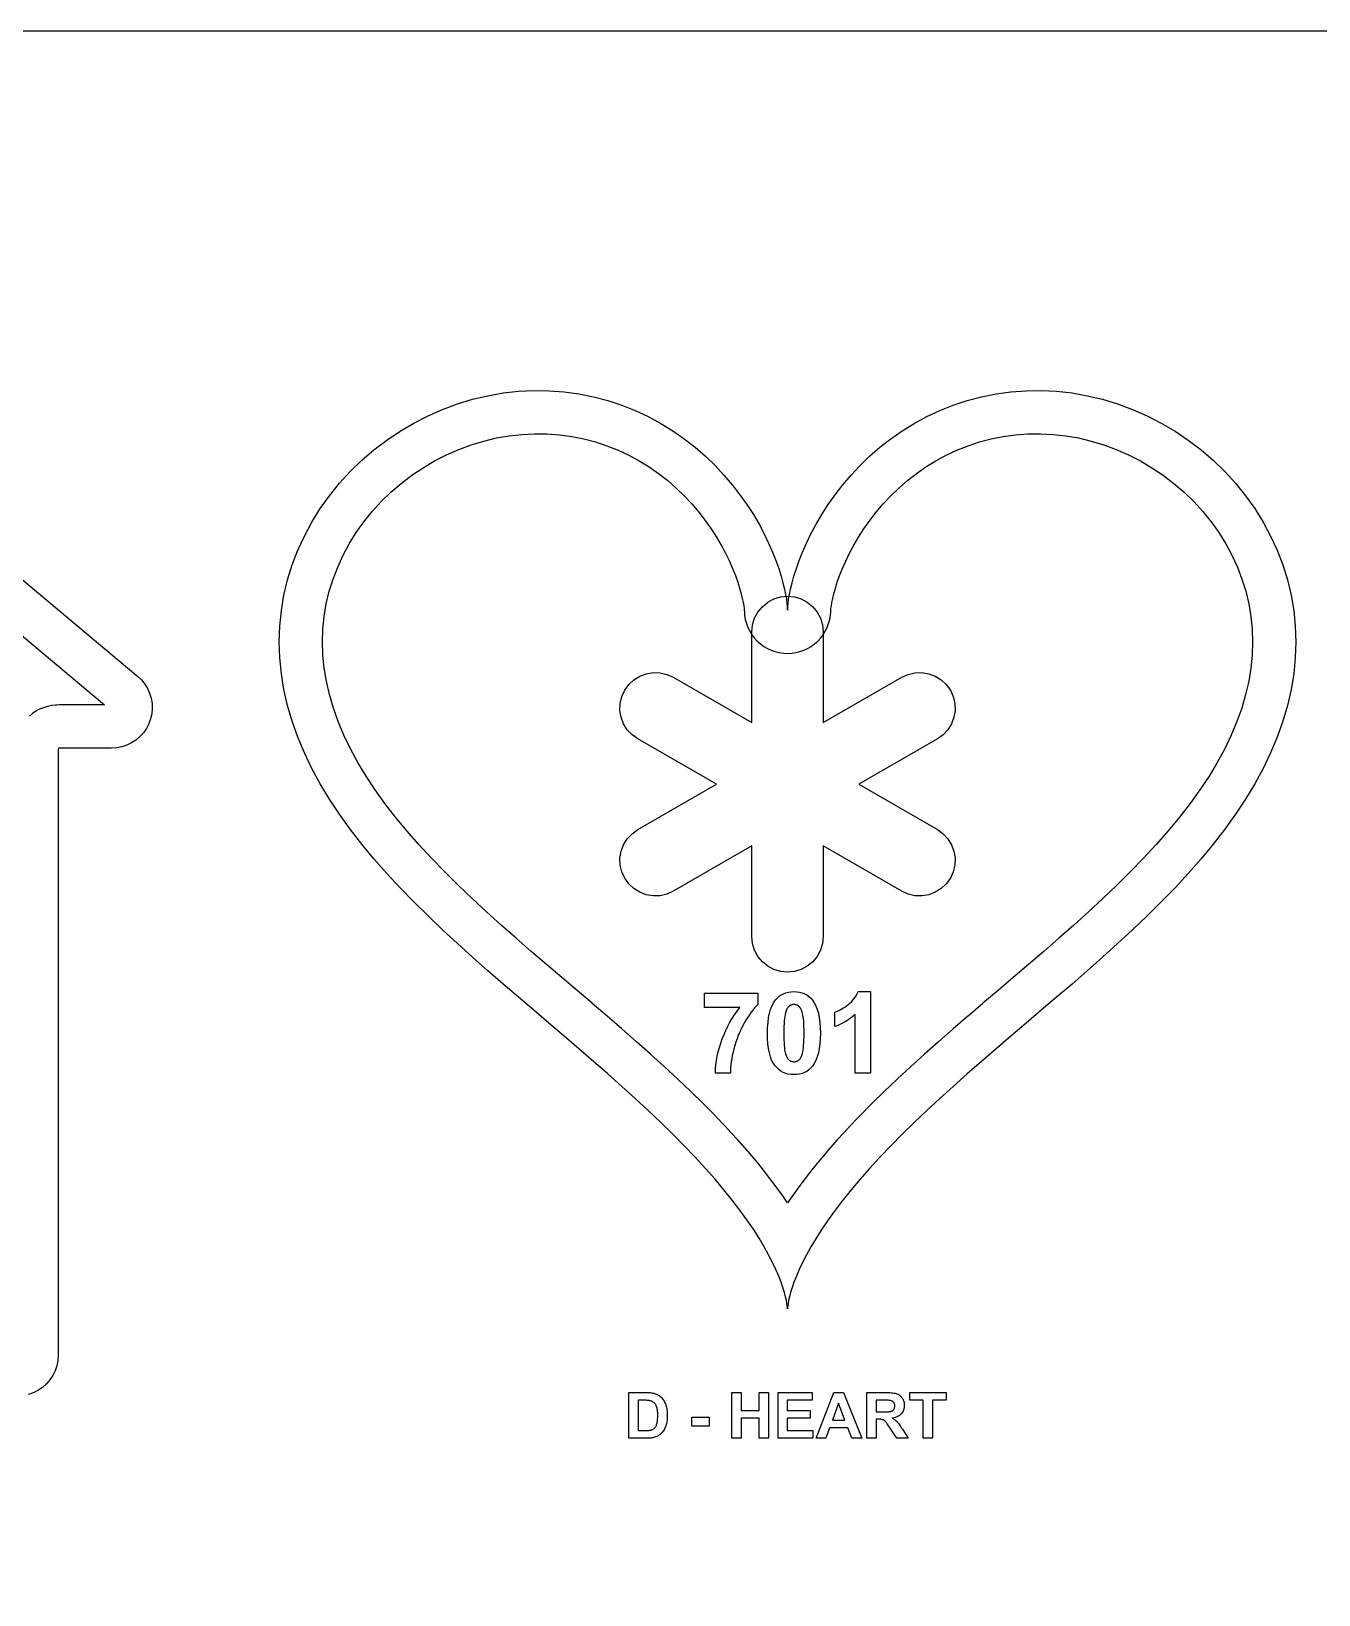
# Model space of a CAD drawing. Header units: millimetres. Extents: x 0 to 300, y 0 to 200.
# Drawn here: x 149.4 to 200.1, y 138.4 to 200 of the extents above; entities that cross this region are included whole.
import ezdxf

# ---------------------------------------------------------------- set-up
doc = ezdxf.new("R2010")
doc.units = ezdxf.units.MM
for name, color, linetype in [('CUT', 1, 'Continuous'), ('ENGRAVE', 5, 'Continuous'), ('LABELS', 250, 'Continuous'), ('SHEET', 8, 'Continuous')]:
    doc.layers.add(name, color=color, linetype=linetype)

msp = doc.modelspace()

# ---------------------------------------------------------------- linework, layer by layer
at = {"layer": 'CUT'}
msp.add_lwpolyline([(179.196, 177.204), (179.197, 177.221), (179.199, 177.274), (179.206, 177.361), (179.219, 177.482), (179.241, 177.635), (179.273, 177.821), (179.317, 178.036), (179.376, 178.28), (179.451, 178.55), (179.543, 178.845), (179.655, 179.161), (179.787, 179.496), (179.94, 179.848), (180.117, 180.214), (180.317, 180.591), (180.542, 180.975), (180.792, 181.364), (181.068, 181.754), (181.369, 182.143), (181.696, 182.527), (182.049, 182.903), (182.428, 183.268), (182.831, 183.619), (183.258, 183.953), (183.708, 184.267), (184.181, 184.56), (184.675, 184.828), (185.188, 185.069), (185.72, 185.281), (186.268, 185.462), (186.83, 185.611), (187.405, 185.726), (187.99, 185.805), (188.584, 185.849), (189.183, 185.856), (189.787, 185.826), (190.391, 185.758), (190.994, 185.652), (191.594, 185.509), (192.187, 185.329), (192.771, 185.112), (193.344, 184.86), (193.902, 184.574), (194.445, 184.254), (194.968, 183.901), (195.47, 183.519), (195.949, 183.107), (196.401, 182.668), (196.826, 182.203), (197.221, 181.715), (197.584, 181.205), (197.914, 180.675), (198.208, 180.127), (198.467, 179.564), (198.688, 178.986), (198.87, 178.396), (199.012, 177.797), (199.114, 177.188), (199.176, 176.574), (199.196, 175.954), (199.176, 175.331), (199.114, 174.705), (199.012, 174.079), (198.87, 173.454), (198.688, 172.831), (198.467, 172.21), (198.208, 171.592), (197.914, 170.979), (197.584, 170.371), (197.221, 169.768), (196.826, 169.171), (196.401, 168.58), (195.949, 167.995), (195.47, 167.417), (194.968, 166.845), (194.445, 166.279), (193.902, 165.72), (193.344, 165.167), (192.771, 164.62), (192.187, 164.079), (191.594, 163.543), (190.994, 163.013), (190.391, 162.487), (189.787, 161.967), (189.183, 161.452), (188.584, 160.941), (187.99, 160.435), (187.405, 159.934), (186.83, 159.437), (186.268, 158.946), (185.72, 158.459), (185.188, 157.978), (184.675, 157.502), (184.181, 157.033), (183.708, 156.57), (183.258, 156.115), (182.831, 155.667), (182.428, 155.229), (182.049, 154.8), (181.696, 154.381), (181.369, 153.974), (181.068, 153.579), (180.792, 153.197), (180.542, 152.83), (180.317, 152.478), (180.117, 152.143), (179.94, 151.825), (179.787, 151.526), (179.655, 151.246), (179.543, 150.988), (179.451, 150.75), (179.376, 150.535), (179.317, 150.344), (179.273, 150.176), (179.241, 150.033), (179.219, 149.915), (179.206, 149.823), (179.199, 149.757), (179.197, 149.717), (179.196, 149.704), (179.196, 149.717), (179.194, 149.757), (179.187, 149.823), (179.174, 149.915), (179.152, 150.033), (179.12, 150.176), (179.075, 150.344), (179.017, 150.535), (178.942, 150.75), (178.85, 150.988), (178.738, 151.246), (178.606, 151.526), (178.453, 151.825), (178.276, 152.143), (178.076, 152.478), (177.851, 152.83), (177.601, 153.197), (177.325, 153.579), (177.024, 153.974), (176.696, 154.381), (176.344, 154.8), (175.965, 155.229), (175.562, 155.667), (175.135, 156.115), (174.684, 156.57), (174.212, 157.033), (173.718, 157.502), (173.205, 157.978), (172.673, 158.459), (172.125, 158.946), (171.563, 159.437), (170.988, 159.934), (170.403, 160.435), (169.809, 160.941), (169.21, 161.452), (168.606, 161.967), (168.002, 162.487), (167.399, 163.013), (166.799, 163.543), (166.206, 164.079), (165.622, 164.62), (165.049, 165.167), (164.49, 165.72), (163.948, 166.279), (163.425, 166.845), (162.923, 167.417), (162.444, 167.995), (161.992, 168.58), (161.567, 169.171), (161.172, 169.768), (160.809, 170.371), (160.479, 170.979), (160.184, 171.592), (159.926, 172.21), (159.705, 172.831), (159.523, 173.454), (159.381, 174.079), (159.279, 174.705), (159.217, 175.331), (159.196, 175.954), (159.217, 176.574), (159.279, 177.188), (159.381, 177.797), (159.523, 178.396), (159.705, 178.986), (159.926, 179.564), (160.184, 180.127), (160.479, 180.675), (160.809, 181.205), (161.172, 181.715), (161.567, 182.203), (161.992, 182.668), (162.444, 183.107), (162.923, 183.519), (163.425, 183.901), (163.948, 184.254), (164.49, 184.574), (165.049, 184.86), (165.622, 185.112), (166.206, 185.329), (166.799, 185.509), (167.399, 185.652), (168.002, 185.758), (168.606, 185.826), (169.21, 185.856), (169.809, 185.849), (170.403, 185.805), (170.988, 185.726), (171.563, 185.611), (172.125, 185.462), (172.673, 185.281), (173.205, 185.069), (173.718, 184.828), (174.212, 184.56), (174.684, 184.267), (175.135, 183.953), (175.562, 183.619), (175.965, 183.268), (176.344, 182.903), (176.696, 182.527), (177.024, 182.143), (177.325, 181.754), (177.601, 181.364), (177.851, 180.975), (178.076, 180.591), (178.276, 180.214), (178.453, 179.848), (178.606, 179.496), (178.738, 179.161), (178.85, 178.845), (178.942, 178.55), (179.017, 178.28), (179.075, 178.036), (179.12, 177.821), (179.152, 177.635), (179.174, 177.482), (179.187, 177.361), (179.194, 177.274), (179.196, 177.221)], close=True, dxfattribs=at)
msp.add_lwpolyline([(148.082, 179.242), (153.624, 174.602), (153.773, 174.46), (153.903, 174.3), (154.01, 174.125), (154.095, 173.937), (154.155, 173.74), (154.189, 173.537), (154.196, 173.332), (154.178, 173.127), (154.133, 172.926), (154.063, 172.733), (153.968, 172.55), (153.851, 172.381), (153.713, 172.228), (153.557, 172.095), (153.385, 171.982), (153.199, 171.893), (153.004, 171.828), (152.802, 171.788), (152.597, 171.775), (150.553, 171.775), (150.504, 171.772), (150.501, 171.722), (150.501, 147.875), (150.487, 147.666), (150.446, 147.461), (150.379, 147.263), (150.286, 147.075), (150.17, 146.901), (150.032, 146.743), (149.875, 146.605), (149.701, 146.489), (149.513, 146.397), (149.315, 146.329)], dxfattribs=at)
at = {"layer": 'ENGRAVE'}
for points in [[(177.499, 177.14), (177.508, 177.005), (177.535, 176.842), (177.578, 176.683), (177.636, 176.529), (177.709, 176.381), (177.795, 176.241), (177.895, 176.11), (178.007, 175.989), (178.13, 175.88), (178.263, 175.783), (178.405, 175.699), (178.554, 175.63), (178.709, 175.575), (178.869, 175.536), (179.032, 175.512), (179.196, 175.504), (179.361, 175.512), (179.524, 175.536), (179.684, 175.575), (179.839, 175.63), (179.988, 175.699), (180.13, 175.783), (180.263, 175.88), (180.386, 175.989), (180.498, 176.11), (180.598, 176.241), (180.684, 176.381), (180.757, 176.529), (180.815, 176.683), (180.858, 176.842), (180.885, 177.005), (180.894, 177.14), (180.895, 177.14), (180.896, 177.167), (180.899, 177.203), (180.906, 177.271), (180.921, 177.372), (180.943, 177.504), (180.977, 177.665), (181.022, 177.854), (181.082, 178.069), (181.156, 178.308), (181.248, 178.567), (181.357, 178.845), (181.485, 179.138), (181.633, 179.445), (181.802, 179.762), (181.991, 180.085), (182.202, 180.413), (182.435, 180.743), (182.689, 181.07), (182.964, 181.393), (183.26, 181.708), (183.577, 182.014), (183.913, 182.307), (184.269, 182.585), (184.643, 182.847), (185.034, 183.089), (185.442, 183.31), (185.865, 183.508), (186.302, 183.683), (186.752, 183.832), (187.214, 183.954), (187.686, 184.048), (188.167, 184.114), (188.656, 184.15), (189.15, 184.155), (189.649, 184.13), (190.149, 184.074), (190.65, 183.986), (191.149, 183.867), (191.644, 183.717), (192.133, 183.536), (192.613, 183.325), (193.082, 183.084), (193.537, 182.815), (193.977, 182.519), (194.399, 182.197), (194.801, 181.851), (195.181, 181.483), (195.537, 181.094), (195.866, 180.687), (196.169, 180.262), (196.442, 179.822), (196.686, 179.37), (196.898, 178.905), (197.08, 178.431), (197.229, 177.949), (197.345, 177.459), (197.428, 176.962), (197.479, 176.461), (197.496, 175.954), (197.479, 175.442), (197.428, 174.926), (197.343, 174.406), (197.223, 173.882), (197.069, 173.354), (196.881, 172.823), (196.657, 172.289), (196.399, 171.753), (196.108, 171.215), (195.783, 170.676), (195.426, 170.136), (195.038, 169.597), (194.621, 169.058), (194.176, 168.52), (193.705, 167.983), (193.21, 167.449), (192.694, 166.916), (192.159, 166.386), (191.606, 165.858), (191.039, 165.333), (190.461, 164.81), (189.873, 164.29), (189.279, 163.773), (188.68, 163.258), (188.08, 162.745), (187.481, 162.235), (186.887, 161.729), (186.884, 161.726), (186.299, 161.225), (186.293, 161.22), (185.719, 160.724), (185.711, 160.717), (185.148, 160.225), (185.138, 160.216), (184.591, 159.73), (184.579, 159.719), (184.047, 159.238), (184.033, 159.225), (183.52, 158.749), (183.504, 158.734), (183.01, 158.265), (182.992, 158.248), (182.519, 157.785), (182.5, 157.766), (182.049, 157.31), (182.029, 157.289), (181.601, 156.841), (181.579, 156.818), (181.176, 156.379), (181.152, 156.353), (180.774, 155.924), (180.75, 155.895), (180.397, 155.476), (180.371, 155.446), (180.044, 155.038), (180.018, 155.005), (179.716, 154.61), (179.69, 154.574), (179.414, 154.192), (179.387, 154.154), (179.196, 153.874), (179.006, 154.154), (178.979, 154.192), (178.703, 154.574), (178.677, 154.61), (178.375, 155.005), (178.349, 155.038), (178.022, 155.446), (177.996, 155.476), (177.643, 155.895), (177.619, 155.924), (177.241, 156.353), (177.217, 156.379), (176.814, 156.818), (176.792, 156.841), (176.364, 157.289), (176.343, 157.31), (175.893, 157.766), (175.873, 157.785), (175.401, 158.248), (175.383, 158.265), (174.889, 158.734), (174.873, 158.749), (174.36, 159.225), (174.346, 159.238), (173.814, 159.719), (173.802, 159.73), (173.254, 160.216), (173.244, 160.225), (172.682, 160.717), (172.674, 160.724), (172.1, 161.22), (172.094, 161.225), (171.509, 161.726), (171.506, 161.729), (170.912, 162.235), (170.313, 162.745), (169.713, 163.258), (169.114, 163.773), (168.52, 164.29), (167.932, 164.81), (167.354, 165.333), (166.787, 165.858), (166.234, 166.386), (165.699, 166.916), (165.182, 167.449), (164.688, 167.983), (164.217, 168.52), (163.772, 169.058), (163.354, 169.597), (162.967, 170.136), (162.61, 170.676), (162.285, 171.215), (161.993, 171.753), (161.736, 172.289), (161.512, 172.823), (161.324, 173.354), (161.17, 173.882), (161.05, 174.406), (160.965, 174.926), (160.914, 175.442), (160.897, 175.954), (160.914, 176.461), (160.964, 176.962), (161.048, 177.459), (161.164, 177.949), (161.313, 178.431), (161.494, 178.905), (161.707, 179.37), (161.951, 179.822), (162.224, 180.262), (162.527, 180.687), (162.856, 181.094), (163.212, 181.483), (163.592, 181.851), (163.994, 182.197), (164.416, 182.519), (164.856, 182.815), (165.311, 183.084), (165.78, 183.325), (166.26, 183.536), (166.749, 183.717), (167.244, 183.867), (167.743, 183.986), (168.244, 184.074), (168.744, 184.13), (169.243, 184.155), (169.737, 184.15), (170.226, 184.114), (170.707, 184.048), (171.179, 183.954), (171.641, 183.832), (172.091, 183.683), (172.528, 183.508), (172.951, 183.31), (173.358, 183.089), (173.75, 182.847), (174.124, 182.585), (174.48, 182.307), (174.816, 182.014), (175.133, 181.708), (175.429, 181.393), (175.704, 181.07), (175.958, 180.743), (176.191, 180.413), (176.402, 180.085), (176.591, 179.762), (176.76, 179.445), (176.908, 179.138), (177.036, 178.845), (177.145, 178.567), (177.236, 178.308), (177.311, 178.069), (177.371, 177.854), (177.416, 177.665), (177.449, 177.504), (177.472, 177.372), (177.487, 177.271), (177.494, 177.203), (177.497, 177.167), (177.498, 177.14)], [(177.823, 176.627), (177.903, 176.89), (178.032, 177.132), (178.207, 177.344), (178.419, 177.518), (178.661, 177.647), (178.923, 177.727), (179.196, 177.754), (179.47, 177.727), (179.732, 177.647), (179.974, 177.518), (180.186, 177.344), (180.361, 177.132), (180.49, 176.89), (180.57, 176.627), (180.596, 176.354), (180.596, 172.779), (183.693, 174.566), (183.943, 174.679), (184.21, 174.742), (184.484, 174.751), (184.755, 174.706), (185.012, 174.609), (185.245, 174.464), (185.445, 174.277), (185.605, 174.054), (185.718, 173.804), (185.781, 173.536), (185.79, 173.262), (185.745, 172.991), (185.648, 172.735), (185.503, 172.501), (185.316, 172.301), (185.093, 172.141), (181.996, 170.354), (185.093, 168.566), (185.316, 168.406), (185.503, 168.206), (185.648, 167.973), (185.745, 167.716), (185.79, 167.445), (185.781, 167.171), (185.718, 166.904), (185.605, 166.654), (185.445, 166.431), (185.245, 166.243), (185.012, 166.098), (184.755, 166.001), (184.484, 165.957), (184.21, 165.966), (183.943, 166.028), (183.693, 166.141), (180.596, 167.929), (180.596, 164.354), (180.57, 164.081), (180.49, 163.818), (180.361, 163.576), (180.186, 163.364), (179.974, 163.19), (179.732, 163.06), (179.47, 162.981), (179.196, 162.954), (178.923, 162.981), (178.661, 163.06), (178.419, 163.19), (178.207, 163.364), (178.032, 163.576), (177.903, 163.818), (177.823, 164.081), (177.796, 164.354), (177.796, 167.929), (174.7, 166.141), (174.45, 166.028), (174.183, 165.966), (173.909, 165.957), (173.638, 166.001), (173.381, 166.098), (173.148, 166.243), (172.948, 166.431), (172.788, 166.654), (172.675, 166.904), (172.612, 167.171), (172.603, 167.445), (172.648, 167.716), (172.745, 167.973), (172.89, 168.206), (173.077, 168.406), (173.3, 168.566), (176.396, 170.354), (173.3, 172.141), (173.077, 172.301), (172.89, 172.501), (172.745, 172.735), (172.648, 172.991), (172.603, 173.262), (172.612, 173.536), (172.675, 173.804), (172.788, 174.054), (172.948, 174.277), (173.148, 174.464), (173.381, 174.609), (173.638, 174.706), (173.909, 174.751), (174.183, 174.742), (174.45, 174.679), (174.7, 174.566), (177.796, 172.779), (177.796, 176.354)], [(175.926, 162.131), (178.023, 162.131), (178.023, 161.686), (177.958, 161.618), (177.893, 161.544), (177.827, 161.463), (177.761, 161.374), (177.695, 161.279), (177.629, 161.177), (177.562, 161.068), (177.495, 160.952), (177.43, 160.832), (177.369, 160.709), (177.312, 160.585), (177.258, 160.459), (177.209, 160.331), (177.164, 160.201), (177.123, 160.07), (177.086, 159.936), (177.053, 159.803), (177.024, 159.674), (177, 159.549), (176.981, 159.427), (176.966, 159.308), (176.955, 159.193), (176.949, 159.082), (176.947, 158.974), (176.356, 158.974), (176.363, 159.141), (176.378, 159.308), (176.401, 159.476), (176.432, 159.645), (176.47, 159.814), (176.515, 159.985), (176.569, 160.156), (176.629, 160.328), (176.697, 160.498), (176.77, 160.664), (176.848, 160.825), (176.932, 160.981), (177.021, 161.133), (177.115, 161.28), (177.215, 161.423), (177.32, 161.561), (175.926, 161.561)], [(179.769, 162.141), (179.863, 162.105), (179.95, 162.058), (180.032, 162.001), (180.107, 161.934), (180.175, 161.856), (180.249, 161.749), (180.312, 161.627), (180.366, 161.488), (180.41, 161.334), (180.444, 161.163), (180.468, 160.975), (180.483, 160.772), (180.488, 160.553), (180.483, 160.334), (180.468, 160.131), (180.443, 159.943), (180.409, 159.772), (180.365, 159.617), (180.311, 159.478), (180.247, 159.355), (180.173, 159.247), (180.105, 159.171), (180.031, 159.104), (179.95, 159.048), (179.862, 159.002), (179.768, 158.966), (179.668, 158.94), (179.562, 158.925), (179.449, 158.92), (179.335, 158.926), (179.226, 158.942), (179.124, 158.97), (179.027, 159.01), (178.935, 159.06), (178.85, 159.122), (178.77, 159.195), (178.696, 159.279), (178.628, 159.378), (178.57, 159.494), (178.521, 159.627), (178.481, 159.779), (178.45, 159.947), (178.427, 160.134), (178.414, 160.338), (178.41, 160.559), (178.414, 160.777), (178.429, 160.979), (178.454, 161.166), (178.488, 161.336), (178.532, 161.491), (178.586, 161.63), (178.65, 161.753), (178.724, 161.86), (178.792, 161.937), (178.867, 162.003), (178.948, 162.06), (179.035, 162.106), (179.129, 162.142), (179.229, 162.167), (179.336, 162.182), (179.449, 162.188), (179.562, 162.182), (179.668, 162.167)], [(181.854, 161.286), (181.768, 161.21), (181.678, 161.139), (181.585, 161.073), (181.488, 161.013), (181.387, 160.957), (181.282, 160.907), (181.174, 160.861), (181.062, 160.821), (181.062, 161.378), (181.122, 161.4), (181.184, 161.426), (181.248, 161.457), (181.312, 161.492), (181.378, 161.531), (181.445, 161.575), (181.514, 161.623), (181.583, 161.676), (181.651, 161.732), (181.713, 161.79), (181.77, 161.851), (181.821, 161.913), (181.866, 161.979), (181.906, 162.046), (181.941, 162.116), (181.97, 162.188), (182.467, 162.188), (182.467, 158.974), (181.854, 158.974)], [(179.368, 161.669), (179.343, 161.661), (179.319, 161.651), (179.295, 161.639), (179.272, 161.625), (179.25, 161.608), (179.229, 161.589), (179.209, 161.566), (179.19, 161.539), (179.172, 161.509), (179.156, 161.475), (179.141, 161.438), (179.127, 161.398), (179.115, 161.354), (179.1, 161.289), (179.087, 161.214), (179.076, 161.13), (179.067, 161.035), (179.06, 160.929), (179.055, 160.814), (179.052, 160.688), (179.051, 160.553), (179.052, 160.417), (179.055, 160.293), (179.059, 160.18), (179.065, 160.078), (179.073, 159.986), (179.083, 159.906), (179.095, 159.837), (179.108, 159.779), (179.123, 159.728), (179.138, 159.682), (179.155, 159.641), (179.172, 159.603), (179.191, 159.571), (179.21, 159.542), (179.23, 159.518), (179.251, 159.498), (179.273, 159.482), (179.296, 159.468), (179.319, 159.456), (179.344, 159.446), (179.369, 159.438), (179.394, 159.433), (179.421, 159.43), (179.449, 159.429), (179.476, 159.43), (179.503, 159.433), (179.529, 159.438), (179.554, 159.446), (179.578, 159.456), (179.602, 159.468), (179.625, 159.483), (179.647, 159.499), (179.668, 159.519), (179.688, 159.542), (179.707, 159.568), (179.725, 159.599), (179.741, 159.632), (179.756, 159.669), (179.77, 159.71), (179.783, 159.754), (179.797, 159.818), (179.81, 159.892), (179.821, 159.977), (179.83, 160.071), (179.837, 160.176), (179.842, 160.292), (179.845, 160.417), (179.846, 160.553), (179.845, 160.688), (179.842, 160.812), (179.838, 160.925), (179.832, 161.028), (179.824, 161.119), (179.814, 161.199), (179.802, 161.268), (179.789, 161.326), (179.774, 161.377), (179.759, 161.423), (179.742, 161.465), (179.725, 161.502), (179.707, 161.535), (179.687, 161.564), (179.667, 161.588), (179.646, 161.608), (179.624, 161.625), (179.601, 161.639), (179.578, 161.651), (179.554, 161.661), (179.529, 161.669), (179.503, 161.675), (179.476, 161.678), (179.449, 161.679), (179.421, 161.678), (179.394, 161.675)]]:
    msp.add_lwpolyline(points, close=True, dxfattribs=at)
msp.add_lwpolyline([(146.99, 177.938), (152.322, 173.475), (150.553, 173.475), (150.442, 173.471), (150.393, 173.468), (150.231, 173.45), (150.071, 173.416), (149.915, 173.367), (149.765, 173.303), (149.622, 173.225), (149.487, 173.134), (149.361, 173.03)], dxfattribs=at)
at = {"layer": 'LABELS'}
for points in [[(173.775, 146.399), (173.819, 146.395), (173.861, 146.39), (173.898, 146.384), (173.933, 146.377), (173.964, 146.369), (174.003, 146.357), (174.04, 146.342), (174.076, 146.324), (174.111, 146.305), (174.144, 146.283), (174.176, 146.259), (174.206, 146.232), (174.235, 146.204), (174.263, 146.173), (174.289, 146.141), (174.313, 146.107), (174.335, 146.071), (174.356, 146.034), (174.374, 145.995), (174.392, 145.954), (174.407, 145.912), (174.421, 145.868), (174.433, 145.821), (174.443, 145.771), (174.452, 145.719), (174.458, 145.665), (174.463, 145.608), (174.465, 145.549), (174.466, 145.487), (174.465, 145.432), (174.463, 145.379), (174.458, 145.329), (174.452, 145.28), (174.445, 145.233), (174.435, 145.188), (174.424, 145.145), (174.411, 145.103), (174.393, 145.056), (174.374, 145.01), (174.352, 144.967), (174.329, 144.926), (174.304, 144.887), (174.277, 144.851), (174.249, 144.817), (174.218, 144.785), (174.194, 144.763), (174.167, 144.742), (174.138, 144.722), (174.107, 144.704), (174.074, 144.686), (174.039, 144.67), (174.002, 144.655), (173.963, 144.642), (173.931, 144.633), (173.898, 144.625), (173.861, 144.619), (173.822, 144.613), (173.781, 144.609), (173.737, 144.606), (173.69, 144.604), (173.641, 144.604), (172.957, 144.604), (172.957, 146.404), (173.621, 146.404), (173.676, 146.403), (173.727, 146.402)], [(173.663, 144.908), (173.694, 144.909), (173.723, 144.911), (173.749, 144.914), (173.773, 144.917), (173.794, 144.92), (173.812, 144.924), (173.833, 144.93), (173.854, 144.937), (173.874, 144.945), (173.893, 144.954), (173.911, 144.964), (173.927, 144.975), (173.943, 144.986), (173.959, 144.999), (173.973, 145.013), (173.986, 145.03), (173.999, 145.048), (174.011, 145.069), (174.023, 145.092), (174.034, 145.117), (174.044, 145.144), (174.054, 145.173), (174.062, 145.204), (174.07, 145.239), (174.076, 145.276), (174.081, 145.316), (174.085, 145.358), (174.088, 145.404), (174.09, 145.452), (174.091, 145.503), (174.09, 145.553), (174.088, 145.601), (174.085, 145.645), (174.081, 145.687), (174.076, 145.726), (174.07, 145.761), (174.062, 145.794), (174.054, 145.823), (174.044, 145.85), (174.033, 145.876), (174.022, 145.9), (174.009, 145.922), (173.996, 145.943), (173.982, 145.963), (173.967, 145.981), (173.951, 145.997), (173.933, 146.012), (173.915, 146.026), (173.896, 146.039), (173.875, 146.05), (173.854, 146.06), (173.831, 146.068), (173.807, 146.076), (173.782, 146.082), (173.761, 146.086), (173.735, 146.09), (173.705, 146.093), (173.67, 146.095), (173.63, 146.097), (173.586, 146.098), (173.537, 146.099), (173.484, 146.099), (173.321, 146.099), (173.321, 144.907), (173.592, 144.907), (173.629, 144.907)], [(177.374, 145.695), (178.086, 145.695), (178.086, 146.404), (178.449, 146.404), (178.449, 144.604), (178.086, 144.604), (178.086, 145.391), (177.374, 145.391), (177.374, 144.604), (177.01, 144.604), (177.01, 146.404), (177.374, 146.404)], [(180.16, 146.099), (179.188, 146.099), (179.188, 145.7), (180.092, 145.7), (180.092, 145.397), (179.188, 145.397), (179.188, 144.907), (180.194, 144.907), (180.194, 144.604), (178.825, 144.604), (178.825, 146.404), (180.16, 146.404)], [(180.705, 144.604), (180.319, 144.604), (181.02, 146.404), (181.405, 146.404), (182.125, 144.604), (181.73, 144.604), (181.573, 145.013), (180.853, 145.013)], [(181.208, 145.984), (180.965, 145.316), (181.456, 145.316)], [(183.219, 146.401), (183.279, 146.397), (183.333, 146.392), (183.383, 146.385), (183.428, 146.376), (183.469, 146.367), (183.504, 146.355), (183.536, 146.342), (183.566, 146.326), (183.594, 146.308), (183.621, 146.288), (183.647, 146.265), (183.67, 146.24), (183.693, 146.213), (183.713, 146.183), (183.731, 146.151), (183.747, 146.119), (183.761, 146.085), (183.772, 146.05), (183.781, 146.014), (183.787, 145.977), (183.79, 145.938), (183.792, 145.899), (183.79, 145.85), (183.784, 145.802), (183.775, 145.757), (183.762, 145.714), (183.745, 145.673), (183.725, 145.635), (183.7, 145.599), (183.673, 145.565), (183.641, 145.533), (183.606, 145.505), (183.567, 145.479), (183.524, 145.457), (183.478, 145.438), (183.428, 145.421), (183.374, 145.408), (183.316, 145.398), (183.345, 145.381), (183.373, 145.363), (183.399, 145.345), (183.424, 145.326), (183.448, 145.307), (183.47, 145.287), (183.491, 145.267), (183.511, 145.247), (183.531, 145.225), (183.553, 145.198), (183.576, 145.167), (183.601, 145.133), (183.628, 145.094), (183.656, 145.052), (183.686, 145.005), (183.718, 144.955), (183.938, 144.604), (183.503, 144.604), (183.24, 144.995), (183.207, 145.046), (183.176, 145.091), (183.148, 145.131), (183.122, 145.167), (183.1, 145.197), (183.08, 145.223), (183.063, 145.244), (183.049, 145.26), (183.036, 145.273), (183.023, 145.285), (183.009, 145.296), (182.996, 145.306), (182.982, 145.315), (182.968, 145.323), (182.954, 145.329), (182.939, 145.335), (182.924, 145.34), (182.906, 145.344), (182.887, 145.347), (182.865, 145.35), (182.841, 145.352), (182.815, 145.354), (182.787, 145.355), (182.757, 145.355), (182.683, 145.355), (182.683, 144.604), (182.319, 144.604), (182.319, 146.404), (183.084, 146.404), (183.154, 146.403)], [(183.12, 145.646), (183.164, 145.648), (183.202, 145.651), (183.234, 145.655), (183.259, 145.659), (183.278, 145.665), (183.294, 145.671), (183.309, 145.678), (183.323, 145.686), (183.336, 145.695), (183.349, 145.705), (183.36, 145.716), (183.371, 145.728), (183.38, 145.741), (183.389, 145.755), (183.396, 145.769), (183.403, 145.785), (183.408, 145.802), (183.412, 145.819), (183.415, 145.837), (183.417, 145.856), (183.417, 145.876), (183.416, 145.898), (183.414, 145.919), (183.41, 145.939), (183.405, 145.958), (183.398, 145.976), (183.39, 145.992), (183.38, 146.008), (183.369, 146.023), (183.356, 146.036), (183.342, 146.048), (183.327, 146.059), (183.31, 146.068), (183.292, 146.076), (183.273, 146.083), (183.253, 146.089), (183.232, 146.093), (183.218, 146.095), (183.199, 146.096), (183.174, 146.097), (183.143, 146.098), (183.107, 146.098), (183.066, 146.099), (183.019, 146.099), (182.967, 146.099), (182.683, 146.099), (182.683, 145.643), (182.952, 145.643), (183.014, 145.643), (183.07, 145.644)], [(184.005, 146.404), (185.436, 146.404), (185.436, 146.099), (184.903, 146.099), (184.903, 144.604), (184.539, 144.604), (184.539, 146.099), (184.005, 146.099)], [(176.109, 145.429), (176.109, 145.084), (175.431, 145.084), (175.431, 145.429)]]:
    msp.add_lwpolyline(points, close=True, dxfattribs=at)
at = {"layer": 'SHEET'}
msp.add_lwpolyline([(0, 0), (300, 0), (300, 200), (0, 200)], close=True, dxfattribs=at)

doc.saveas('drawing.dxf')
